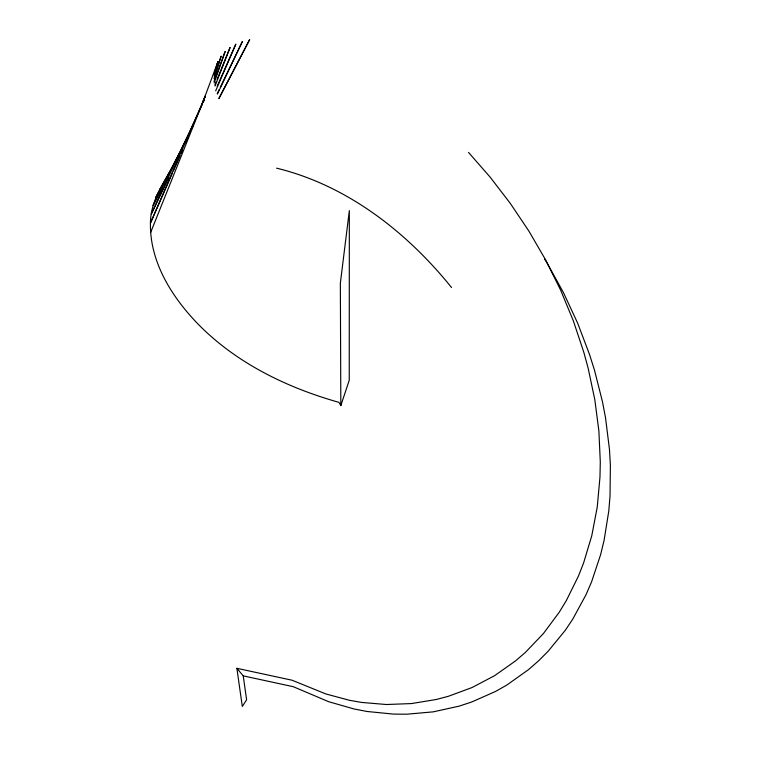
<?xml version="1.0" encoding="UTF-8"?>
<svg xmlns="http://www.w3.org/2000/svg" width="761" height="761" viewBox="0 0 761 761"><rect width="100%" height="100%" fill="white"/><g stroke="black" fill="none" stroke-linecap="round" stroke-linejoin="round"><path stroke-width="1.14" d="M214.022 74.264L218.036 61.489L214.221 75.215M214.231 73.941L218.036 61.489L202.34 103.429L205.299 96.133L150.431 223.125C149.717 262.659 172.623 298.274 199.449 325.499C237.584 363.729 287.458 387.825 338.959 402.36L340.823 405.603L349.242 380.253L349.337 210.635L340.357 283.168L340.823 405.603M214.041 78.764L221.137 56.162L214.288 76.442M214.155 82.854L225.17 51.472L214.031 81.475M215.04 86.012L230.088 47.448L217.113 79.372M150.602 232.581L205.299 96.133M214.878 84.88L216.219 81.57M215.667 90.863L235.843 44.119L217.151 86.278M172.424 173.156L150.431 223.125C150.497 201.855 162.73 183.686 173.204 166.145M173.375 170.978L180.072 155.767M181.032 153.598L182.459 150.336M185.808 142.735L187.72 138.388M202.236 104.533L151.277 214.069L168.79 177.694M203.235 102.383L204.233 100.233M217.475 93.936L242.388 41.494L220.271 87.344M217.189 93.736L219.244 89.475M189.175 133.375L153.104 205.451L162.483 187.587M190.24 131.253L192.894 125.955M218.997 98.454L249.665 39.601L218.911 98.359M180.024 152.438L155.881 197.327L162.359 186.007M163.539 183.943L167.068 177.779M159.582 189.727L164.167 182.707M276.576 168.152C346.845 185.237 406.812 231.934 451.53 287.515M236.871 668.31L243.235 675.873L246.602 699.825L242.302 706.455L236.871 668.31L292.119 680.239L325.86 693.956L349.47 700.291L361.627 702.432L386.388 704.515L411.368 703.573L436.158 699.511L448.334 696.305L472.039 687.544L494.536 675.72L515.482 660.938L525.29 652.5L543.364 633.618L559.221 612.253L566.26 600.714L578.436 576.096L583.554 563.073L591.763 535.792L597.242 507.092L599.963 477.252L600.296 462.003L598.888 431.002L594.798 399.573L588.101 368.001L583.801 352.238L573.375 320.942L560.648 290.15L545.761 260.129L528.895 231.106L510.25 203.33L490.046 177.018L468.519 152.409M243.235 675.873L293.28 686.698L328.742 701.728L354.15 708.995L367.173 711.497L393.589 714.113L406.859 714.198L433.237 711.858L458.997 706.17L471.525 702.07L495.592 691.426L507.045 684.91L528.581 669.585L538.588 660.824L548.034 651.368L565.147 630.488L572.757 619.14L585.989 594.769L591.582 581.832L600.629 554.617L604.072 540.424L608.781 511.05L610.037 495.953L610.379 465.104L609.466 449.437L605.528 417.799L602.512 401.903L594.484 370.131L589.48 354.331L577.618 323.073L563.387 292.481L546.969 262.821M544.572 258.987L546.369 261.86"/></g></svg>
